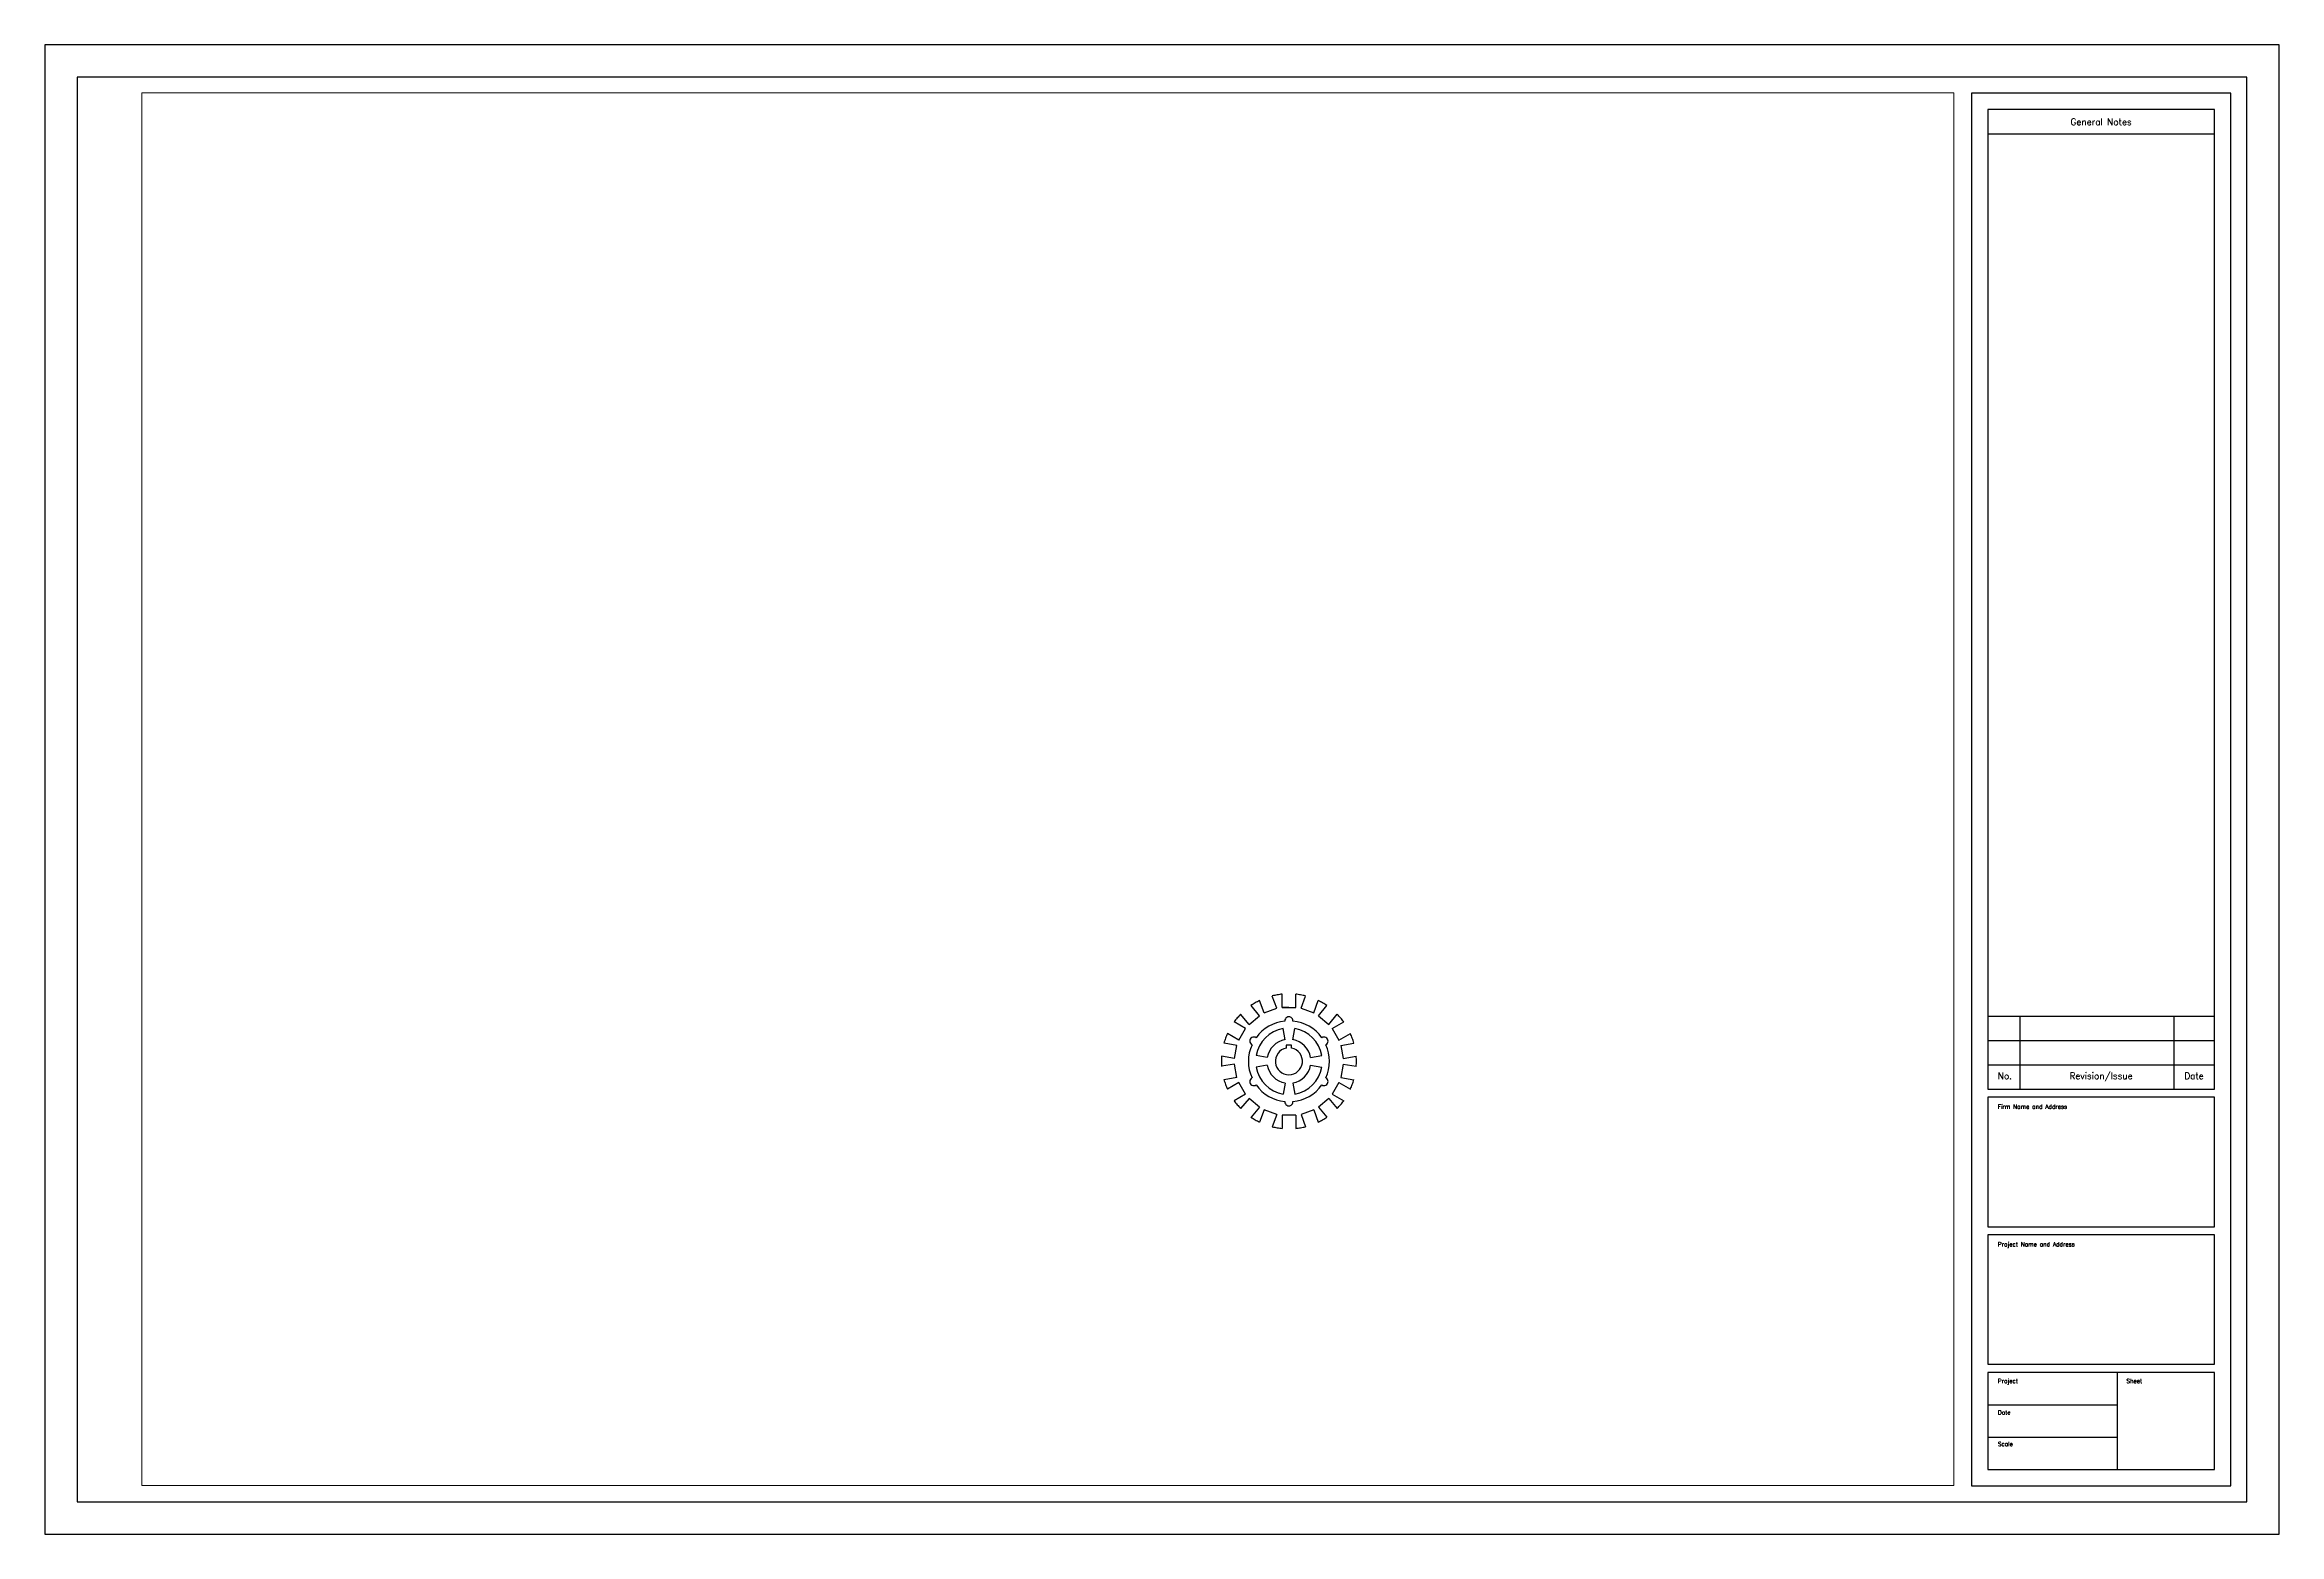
# Paper-space layout 'D-Size Layout' of a CAD drawing. Header units: millimetres, sheet in inches. Extents: x 0 to 34.5, y 0 to 23.
# The model-space entities are those that its viewports show. They can reach past a viewport. Long polylines and large blocks are cut down to what shows.
import ezdxf
from ezdxf.enums import TextEntityAlignment as Align

# ---------------------------------------------------------------- set-up
doc = ezdxf.new("R2010")
doc.units = ezdxf.units.MM
doc.header["$LTSCALE"] = 48
doc.header["$MEASUREMENT"] = 0
for name, color, linetype in [('A-Walls', 7, 'Continuous'), ('Title Block', 7, 'Continuous'), ('Viewport', 5, 'Continuous')]:
    doc.layers.add(name, color=color, linetype=linetype)
doc.styles.add('Roman', font='romans')

# ---------------------------------------------------------------- blocks, each defined once
blk = doc.blocks.new('Architectural Title Block')
for p, q in [((34.5, 23), (0, 23)), ((0, 23), (0, 0)), ((34.5, 0), (34.5, 23)), ((34, 22.5), (0.5, 22.5)), ((0.5, 22.5), (0.5, 0.5)), ((34, 0.5), (34, 22.5)), ((33.75, 22.25), (29.75, 22.25)), ((29.75, 22.25), (29.75, 0.75)), ((33.75, 0.75), (33.75, 22.25)), ((33.5, 22), (30, 22)), ((30, 22), (30, 6.875)), ((33.5, 6.875), (33.5, 22)), ((30, 21.625), (33.5, 21.625)), ((30, 8), (33.5, 8)), ((30.5, 6.875), (30.5, 8)), ((32.875, 6.875), (32.875, 8)), ((30, 7.625), (33.5, 7.625)), ((30, 7.25), (33.5, 7.25)), ((30, 6.875), (33.5, 6.875)), ((33.5, 6.75), (30, 6.75)), ((30, 6.75), (30, 4.75)), ((33.5, 4.75), (33.5, 6.75)), ((30, 4.75), (33.5, 4.75)), ((33.5, 4.625), (30, 4.625)), ((30, 4.625), (30, 2.625)), ((33.5, 2.625), (33.5, 4.625)), ((30, 2.625), (33.5, 2.625)), ((33.5, 2.5), (30, 2.5)), ((30, 2.5), (30, 1)), ((32, 1), (32, 2.5)), ((33.5, 1), (33.5, 2.5)), ((30, 2), (32, 2)), ((30, 1.5), (32, 1.5)), ((29.75, 0.75), (33.75, 0.75)), ((30, 1), (33.5, 1)), ((0.5, 0.5), (34, 0.5)), ((0, 0), (34.5, 0))]:
    blk.add_line(p, q)
at = {"style": 'Roman'}
for s, p in [('General Notes', (31.7483, 21.8078)), ('No.', (30.2636, 7.0784)), ('Revision/Issue', (31.7483, 7.0784)), ('Date', (33.1838, 7.0784))]:
    blk.add_text(s, height=0.1, dxfattribs=at).set_placement(p, align=Align.MIDDLE_CENTER)
for s, p in [('Firm Name and Address', (30.1554, 6.5711)), ('Project Name and Address', (30.1554, 4.4461)), ('Project', (30.1554, 2.3346)), ('Sheet', (32.1399, 2.3346)), ('Date', (30.1554, 1.8489)), ('Scale', (30.1554, 1.3632))]:
    blk.add_text(s, height=0.065, dxfattribs=at).set_placement(p)
at = {"color": 0, "style": 'Roman', "flags": 8}
for tag, p in [('FNAME', (-0.05, 6)), ('REVDATE', (-0.05, 3)), ('USER', (-0.05, 0))]:
    blk.add_attdef(tag, p, '', height=0.15, rotation=90, dxfattribs=at)

msp = doc.modelspace()

# ---------------------------------------------------------------- linework, layer by layer
at = {"layer": 'A-Walls'}
for p, q in [((755.1, 291.7), (748.8, 299.2)), ((755.1, 291.7), (762.7, 298.1)), ((762.7, 298.1), (756.5, 305.6)), ((766.2, 300.2), (762.9, 309.3)), ((766.2, 300.2), (775.6, 303.6)), ((775.6, 303.6), (772.3, 312.7)), ((779.6, 304.3), (779.6, 314)), ((784.6, 304.3), (779.6, 304.3)), ((779.6, 304.3), (789.6, 304.3)), ((789.6, 304.3), (789.6, 314)), ((793.6, 303.6), (796.9, 312.7)), ((793.6, 303.6), (803, 300.2)), ((803, 300.2), (806.3, 309.3)), ((806.5, 298.1), (812.8, 305.6)), ((806.5, 298.1), (814.1, 291.7)), ((814.1, 291.7), (820.4, 299.2)), ((747.5, 279.9), (739, 284.8)), ((752.5, 288.6), (744, 293.5)), ((747.5, 279.9), (752.5, 288.6)), ((781.8, 280.3), (780.3, 288.6)), ((787.4, 280.3), (788.9, 288.6)), ((816.7, 288.6), (825.2, 293.5)), ((816.7, 288.6), (821.7, 279.9)), ((821.7, 279.9), (830.2, 284.8)), ((744.3, 266.3), (734.7, 268)), ((746.1, 276.1), (736.5, 277.8)), ((744.3, 266.3), (746.1, 276.1)), ((768.5, 267.1), (760.3, 268.6)), ((786.6, 276.3), (782.6, 276.3)), ((782.6, 276.3), (782.6, 274.1)), ((786.6, 274.3), (786.6, 276.3)), ((786.6, 274.1), (786.6, 274.3)), ((800.7, 267.1), (808.9, 268.6)), ((823.1, 276.1), (832.7, 277.8)), ((823.1, 276.1), (824.9, 266.3)), ((824.9, 266.3), (834.5, 268)), ((744.3, 262.3), (734.7, 260.6)), ((746.1, 252.4), (736.5, 250.7)), ((747.5, 248.6), (739, 243.7)), ((746.1, 252.4), (744.3, 262.3)), ((752.5, 239.9), (747.5, 248.6)), ((768.5, 261.4), (760.3, 260)), ((800.7, 261.4), (808.9, 260)), ((821.7, 248.6), (816.7, 239.9)), ((821.7, 248.6), (830.2, 243.7)), ((824.9, 262.3), (823.1, 252.4)), ((823.1, 252.4), (832.7, 250.7)), ((824.9, 262.3), (834.5, 260.6)), ((752.5, 239.9), (744, 235.1)), ((755.1, 236.8), (748.8, 229.4)), ((762.7, 230.4), (755.1, 236.8)), ((781.8, 248.2), (780.3, 240)), ((787.4, 248.2), (788.9, 240)), ((814.1, 236.8), (806.5, 230.4)), ((814.1, 236.8), (820.4, 229.4)), ((816.7, 239.9), (825.2, 235.1)), ((762.7, 230.4), (756.5, 222.9)), ((766.2, 228.4), (762.9, 219.2)), ((775.6, 225), (766.2, 228.4)), ((775.6, 225), (772.3, 215.8)), ((789.6, 224.3), (779.6, 224.3)), ((779.6, 224.3), (779.6, 214.5)), ((789.6, 224.3), (789.6, 214.5)), ((803, 228.4), (793.6, 225)), ((793.6, 225), (796.9, 215.8)), ((803, 228.4), (806.3, 219.2)), ((806.5, 230.4), (812.8, 222.9))]:
    msp.add_line(p, q, dxfattribs=at)
for centre, radius, start, end in [((784.6, 264.3), 50, 135.7392, 140), ((784.6, 264.3), 50, 120, 124.2608), ((784.6, 264.3), 50, 115.7392, 120), ((784.6, 264.3), 50, 100, 104.2608), ((784.6, 264.3), 50, 95.7392, 100), ((784.6, 264.3), 50, 80, 84.2608), ((784.6, 264.3), 50, 75.7392, 80), ((784.6, 264.3), 50, 60, 64.2608), ((784.6, 264.3), 50, 55.7392, 60), ((784.6, 264.3), 50, 40, 44.2608), ((784.6, 264.3), 50, 155.7392, 160), ((784.6, 264.3), 50, 140, 144.2608), ((758.6, 279.3), 3, 57.134, 242.866), ((784.6, 264.3), 30, 95.732, 144.268), ((784.6, 264.3), 24.7, 100, 170), ((784.6, 294.3), 3, 357.134, 182.866), ((784.6, 264.3), 30, 35.732, 84.268), ((784.6, 264.3), 24.7, 10, 80), ((810.6, 279.3), 3, 297.134, 122.866), ((784.6, 264.3), 50, 35.7392, 40), ((784.6, 264.3), 50, 20, 24.2608), ((784.6, 264.3), 50, 175.7392, 180), ((784.6, 264.3), 50, 160, 164.2608), ((784.6, 264.3), 30, 155.732, 204.268), ((784.6, 264.3), 16.3, 100, 170), ((784.6, 264.3), 10, 101.537, 78.463), ((784.6, 264.3), 16.3, 10, 80), ((784.6, 264.3), 30, 335.732, 24.268), ((784.6, 264.3), 50, 15.7392, 20), ((784.6, 264.3), 50, 0, 4.2608), ((784.6, 264.3), 50, 180, 184.2608), ((784.6, 264.3), 50, 195.7392, 200), ((758.6, 249.3), 3, 117.134, 302.866), ((784.6, 264.3), 24.7, 190, 260), ((784.6, 264.3), 16.3, 190, 260), ((784.6, 264.3), 16.3, 280, 350), ((784.6, 264.3), 24.7, 280, 350), ((810.6, 249.3), 3, 237.134, 62.866), ((784.6, 264.3), 50, 340, 344.2608), ((784.6, 264.3), 50, 355.7392, 360), ((784.6, 264.3), 50, 200, 204.2608), ((784.6, 264.3), 50, 215.7392, 220), ((784.6, 264.3), 50, 220, 224.2608), ((784.6, 264.3), 30, 215.732, 264.268), ((784.6, 234.3), 3, 177.134, 2.866), ((784.6, 264.3), 30, 275.732, 324.268), ((784.6, 264.3), 50, 315.7392, 320), ((784.6, 264.3), 50, 320, 324.2608), ((784.6, 264.3), 50, 335.7392, 340), ((784.6, 264.3), 50, 235.7392, 240), ((784.6, 264.3), 50, 240, 244.2608), ((784.6, 264.3), 50, 255.7392, 260), ((784.6, 264.3), 50, 280, 284.2608), ((784.6, 264.3), 50, 295.7392, 300), ((784.6, 264.3), 50, 300, 304.2608), ((784.6, 264.3), 50, 260, 264.2608), ((784.6, 264.3), 50, 275.7392, 280)]:
    msp.add_arc(centre, radius, start, end, dxfattribs=at)

psp = doc.layouts.new('D-Size Layout')

# ---------------------------------------------------------------- block references
at = {"layer": 'Title Block'}
psp.add_blockref('Architectural Title Block', (0, 0), dxfattribs=at)

# ---------------------------------------------------------------- viewports
at = {"layer": 'Viewport'}
psp.add_viewport(center=(15.488, 11.505), size=(27.976, 21.4991), view_center_point=(605.967, 465.994), view_height=1031.95692, dxfattribs=at)

doc.saveas('drawing.dxf')
